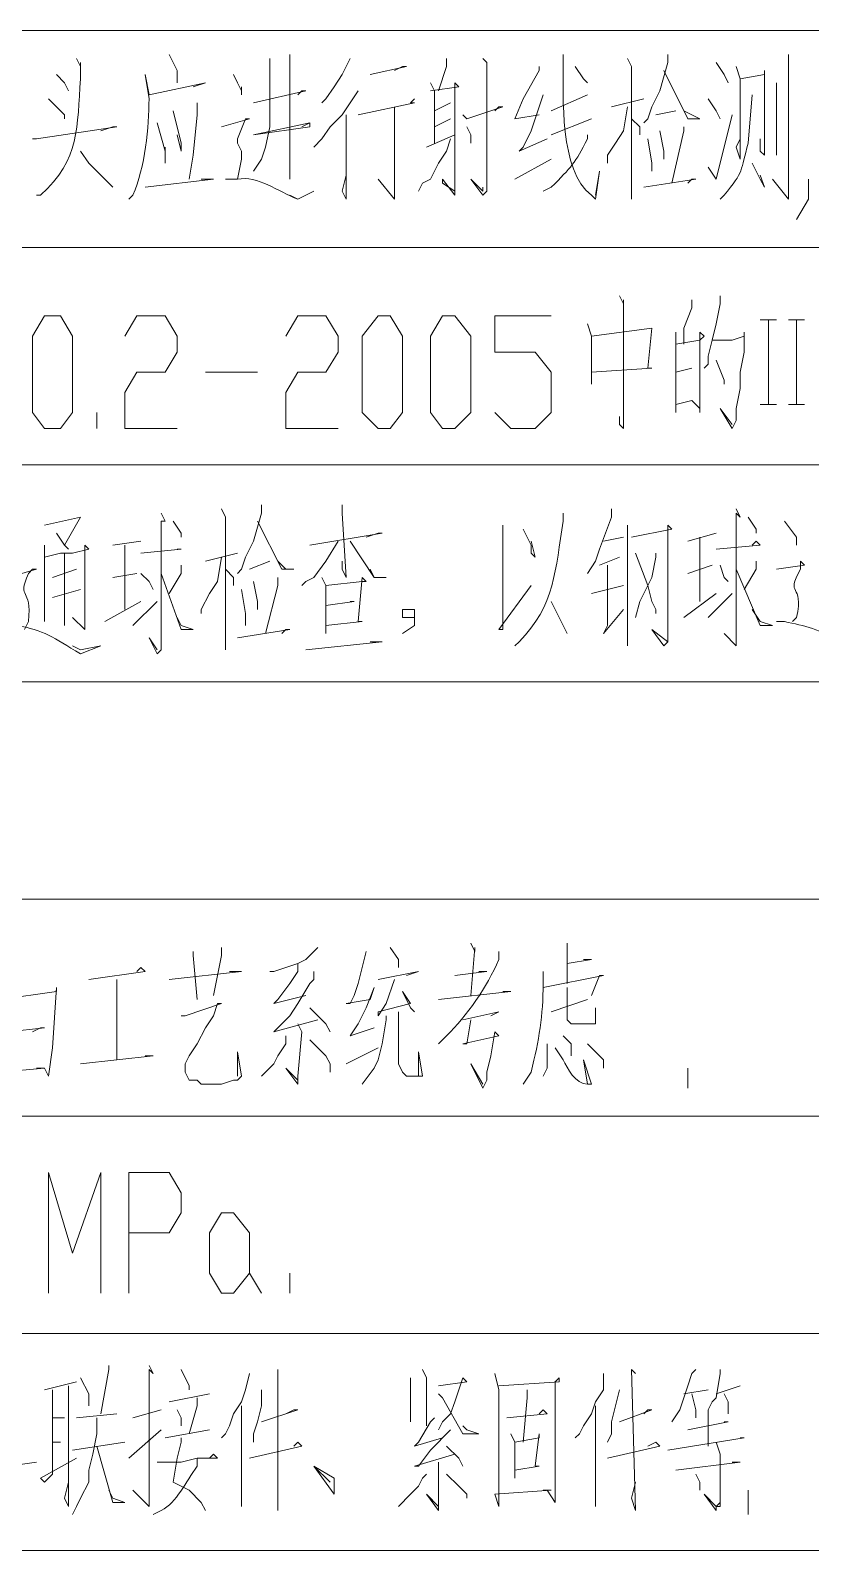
# Model space of a CAD drawing. Header units: millimetres. Extents: x 1435 to 2259, y 1083 to 2249.
# Drawn here: x 2184.6 to 2219.5, y 1760.5 to 1828.6 of the extents above; entities that cross this region are included whole.
import ezdxf

# ---------------------------------------------------------------- set-up
doc = ezdxf.new("R2010")
doc.units = ezdxf.units.MM
doc.layers.add('1', color=7, linetype='Continuous')

msp = doc.modelspace()

# ---------------------------------------------------------------- linework, layer by layer
at = {"layer": '1', "color": 0, "lineweight": 9}
for points in [[(2240.665, 1828.579), (2074.345, 1828.579)], [(2190.805, 1827.499), (2191.165, 1826.779), (2191.165, 1826.239)], [(2195.305, 1827.319), (2195.305, 1824.259), (2195.125, 1823.359), (2194.945, 1822.819), (2194.585, 1822.279)], [(2196.205, 1827.499), (2196.205, 1827.139), (2196.205, 1822.279), (2196.205, 1821.919), (2196.205, 1822.279), (2196.205, 1822.639)], [(2198.905, 1827.319), (2198.545, 1826.599), (2198.185, 1826.059), (2197.825, 1825.519), (2197.645, 1825.339)], [(2199.805, 1826.599), (2201.425, 1826.959), (2201.245, 1826.959), (2200.885, 1826.779)], [(2203.225, 1827.319), (2203.225, 1826.959), (2202.865, 1825.879)], [(2204.845, 1827.319), (2205.025, 1827.139), (2205.025, 1821.739), (2205.025, 1821.379), (2204.845, 1821.199), (2204.845, 1821.199), (2204.305, 1821.919), (2204.845, 1821.379), (2204.845, 1821.559)], [(2207.365, 1826.959), (2207.365, 1826.779), (2206.645, 1825.519), (2206.285, 1824.619), (2207.365, 1824.799)], [(2209.525, 1826.239), (2209.345, 1826.419), (2208.985, 1826.959)], [(2211.325, 1827.319), (2211.505, 1826.959), (2211.505, 1826.779), (2211.505, 1821.379), (2211.505, 1821.019), (2211.505, 1821.379), (2211.505, 1821.919)], [(2213.125, 1827.499), (2213.125, 1827.139), (2212.765, 1825.879), (2212.405, 1825.159), (2212.225, 1824.619), (2212.045, 1824.439)], [(2215.285, 1827.139), (2215.645, 1826.599), (2215.825, 1826.239)], [(2216.185, 1826.959), (2216.365, 1826.419), (2216.365, 1824.799), (2216.365, 1823.539), (2216.365, 1822.819), (2216.185, 1823.359), (2216.365, 1823.719)], [(2218.525, 1827.499), (2218.525, 1826.959), (2218.525, 1821.559), (2218.525, 1821.019), (2217.805, 1821.919)], [(2185.765, 1826.599), (2185.765, 1826.599), (2186.125, 1826.239), (2186.305, 1825.879)], [(2193.685, 1826.599), (2193.865, 1826.239), (2194.045, 1825.879)], [(2202.505, 1826.239), (2202.685, 1825.879), (2202.685, 1823.539)], [(2202.505, 1825.879), (2203.765, 1826.059), (2203.585, 1826.239), (2203.585, 1821.559), (2203.585, 1821.379), (2203.585, 1821.199), (2203.045, 1821.919), (2203.045, 1821.739), (2203.585, 1821.379)], [(2212.945, 1826.779), (2214.025, 1824.619), (2214.565, 1824.619), (2214.205, 1824.799), (2213.845, 1824.979)], [(2216.365, 1826.419), (2217.445, 1826.599), (2217.445, 1826.779), (2217.445, 1822.999), (2217.265, 1823.179), (2217.265, 1823.719)], [(2217.985, 1826.239), (2217.985, 1822.999), (2217.985, 1823.899)], [(2185.405, 1825.519), (2185.765, 1825.159), (2186.125, 1824.799), (2186.125, 1824.619)], [(2194.045, 1826.059), (2194.045, 1825.699)], [(2194.585, 1825.339), (2196.925, 1825.879), (2196.745, 1825.879), (2196.565, 1825.699)], [(2194.585, 1825.339), (2196.925, 1825.879), (2196.745, 1825.879), (2196.745, 1825.879), (2196.565, 1825.699)], [(2199.265, 1825.879), (2198.905, 1825.339), (2198.545, 1824.799), (2198.005, 1824.259), (2197.645, 1823.719), (2197.285, 1823.359)], [(2199.265, 1824.799), (2201.785, 1825.339), (2201.605, 1825.339), (2201.785, 1825.519), (2201.605, 1825.339)], [(2207.545, 1825.699), (2207.005, 1824.079), (2206.645, 1823.359), (2206.465, 1823.179), (2207.725, 1823.719)], [(2207.905, 1824.979), (2209.525, 1825.699)], [(2210.605, 1825.159), (2212.045, 1825.519)], [(2214.925, 1825.519), (2215.285, 1824.979), (2215.465, 1824.619)], [(2190.985, 1824.979), (2191.345, 1823.539), (2191.345, 1823.179), (2191.165, 1823.899)], [(2192.065, 1825.339), (2192.065, 1824.799), (2191.885, 1822.999), (2191.705, 1821.919)], [(2200.885, 1825.159), (2200.885, 1821.019), (2200.165, 1821.919)], [(2202.685, 1824.979), (2203.405, 1825.339)], [(2203.945, 1824.799), (2204.125, 1824.619), (2204.125, 1824.619), (2205.745, 1825.159), (2205.565, 1825.159), (2205.385, 1824.979)], [(2211.325, 1825.159), (2211.145, 1824.079), (2210.785, 1823.539), (2210.425, 1822.999), (2210.425, 1822.639)], [(2212.585, 1824.799), (2213.485, 1824.979)], [(2184.685, 1823.719), (2184.865, 1823.719), (2184.865, 1823.719), (2188.465, 1824.259), (2188.285, 1824.259), (2187.745, 1824.079)], [(2190.265, 1824.439), (2190.625, 1823.179), (2190.625, 1822.639), (2190.625, 1823.359)], [(2193.145, 1824.259), (2194.405, 1824.619), (2194.225, 1824.619), (2193.865, 1823.719), (2193.865, 1823.719), (2193.865, 1823.539), (2194.045, 1823.179), (2194.045, 1822.999), (2194.045, 1822.819), (2193.865, 1821.919)], [(2194.585, 1823.899), (2197.105, 1824.259), (2197.105, 1824.439), (2196.745, 1824.259)], [(2194.585, 1823.899), (2197.105, 1824.439), (2197.105, 1824.439)], [(2198.725, 1824.799), (2198.725, 1821.019), (2198.545, 1821.379), (2198.725, 1822.099)], [(2203.405, 1824.619), (2202.685, 1824.259)], [(2204.125, 1824.259), (2204.305, 1823.899), (2204.305, 1823.539)], [(2207.905, 1823.899), (2209.705, 1824.619)], [(2211.505, 1824.619), (2211.865, 1824.259), (2211.865, 1823.899)], [(2213.845, 1824.259), (2213.845, 1824.079), (2213.305, 1821.739)], [(2214.925, 1822.459), (2215.285, 1821.919), (2216.005, 1824.799)], [(2203.405, 1823.719), (2203.225, 1823.179), (2202.865, 1822.639), (2202.505, 1821.919), (2202.145, 1821.739), (2201.965, 1821.379)], [(2203.585, 1823.899), (2202.325, 1823.359)], [(2212.225, 1823.719), (2212.405, 1822.639), (2212.405, 1822.279)], [(2212.765, 1824.079), (2212.945, 1823.179), (2212.945, 1822.819)], [(2186.845, 1823.179), (2187.205, 1822.639), (2187.925, 1821.919), (2188.105, 1821.739), (2188.285, 1821.559), (2187.925, 1821.919)], [(2206.285, 1821.919), (2207.905, 1822.819)], [(2216.905, 1822.639), (2217.265, 1821.919), (2217.445, 1821.559), (2217.265, 1822.099)], [(2189.725, 1821.559), (2192.785, 1821.919), (2192.605, 1821.919), (2192.245, 1821.919)], [(2212.045, 1821.559), (2214.385, 1821.919), (2214.205, 1821.919), (2214.025, 1821.739)], [(2219.425, 1821.919), (2219.425, 1821.019), (2218.885, 1820.119)], [(2240.665, 1818.859), (2074.345, 1818.859)], [(2210.965, 1816.699), (2211.145, 1816.339), (2211.145, 1816.519), (2211.145, 1810.759), (2210.965, 1810.939), (2210.965, 1811.299)], [(2215.465, 1816.699), (2215.465, 1816.339), (2215.285, 1815.439), (2215.105, 1814.719), (2214.925, 1813.999), (2214.925, 1813.639), (2214.745, 1813.459)], [(2214.205, 1816.519), (2214.205, 1816.159), (2213.845, 1815.259), (2213.845, 1814.539)], [(2185.225, 1810.759), (2184.685, 1811.479), (2184.685, 1814.899), (2185.225, 1815.799), (2185.945, 1815.799), (2186.485, 1814.899), (2186.485, 1811.479), (2185.945, 1810.759), (2185.225, 1810.759)], [(2188.825, 1814.899), (2189.365, 1815.799), (2190.625, 1815.799), (2191.165, 1814.899), (2191.165, 1814.179), (2190.625, 1813.279), (2189.365, 1813.279), (2188.825, 1812.379), (2188.825, 1810.759), (2191.165, 1810.759)], [(2196.025, 1814.899), (2196.565, 1815.799), (2197.825, 1815.799), (2198.365, 1814.899), (2198.365, 1814.179), (2197.825, 1813.279), (2196.565, 1813.279), (2196.025, 1812.379), (2196.025, 1810.759), (2198.365, 1810.759)], [(2200.165, 1810.759), (2199.445, 1811.479), (2199.445, 1814.899), (2200.165, 1815.799), (2200.705, 1815.799), (2201.245, 1814.899), (2201.245, 1811.479), (2200.705, 1810.759), (2200.165, 1810.759)], [(2203.045, 1810.759), (2202.505, 1811.479), (2202.505, 1814.899), (2203.045, 1815.799), (2203.585, 1815.799), (2204.305, 1814.899), (2204.305, 1811.479), (2203.585, 1810.759), (2203.045, 1810.759)], [(2205.385, 1811.479), (2206.105, 1810.759), (2207.185, 1810.759), (2207.905, 1811.479), (2207.905, 1813.279), (2207.185, 1814.179), (2205.385, 1814.179), (2205.385, 1815.799), (2207.905, 1815.799)], [(2209.525, 1815.439), (2209.705, 1814.899), (2209.705, 1812.739)], [(2217.265, 1815.619), (2217.985, 1815.619)], [(2217.625, 1811.839), (2217.625, 1815.619)], [(2218.525, 1815.619), (2219.245, 1815.619)], [(2218.885, 1811.839), (2218.885, 1815.619)], [(2209.705, 1814.899), (2212.405, 1815.259), (2212.405, 1815.259), (2212.225, 1813.459), (2212.405, 1813.459), (2209.705, 1813.279)], [(2213.485, 1815.079), (2213.485, 1814.539), (2213.485, 1811.479), (2213.485, 1811.839), (2214.205, 1812.019), (2214.565, 1811.659), (2214.565, 1811.479), (2214.565, 1812.919), (2214.565, 1814.719), (2214.565, 1815.079), (2214.745, 1814.899), (2214.565, 1814.719), (2213.485, 1814.539)], [(2215.105, 1814.719), (2215.825, 1814.719), (2216.005, 1814.719), (2216.545, 1814.899), (2216.545, 1814.899), (2216.545, 1815.079), (2216.545, 1814.179), (2216.365, 1813.279), (2216.365, 1812.559), (2216.185, 1811.659), (2216.185, 1811.119), (2216.005, 1810.759), (2215.465, 1811.659), (2216.005, 1810.939)], [(2192.425, 1813.279), (2194.765, 1813.279)], [(2213.485, 1813.279), (2214.205, 1813.459)], [(2215.285, 1813.819), (2215.645, 1812.919), (2215.645, 1812.739)], [(2187.565, 1810.759), (2187.565, 1811.479)], [(2217.265, 1811.839), (2217.985, 1811.839)], [(2218.525, 1811.839), (2219.245, 1811.839)], [(2240.665, 1809.139), (2074.345, 1809.139)], [(2193.145, 1807.159), (2193.325, 1806.799), (2193.325, 1806.619), (2193.325, 1801.219), (2193.325, 1800.859), (2193.325, 1801.219), (2193.325, 1801.759)], [(2194.945, 1807.339), (2194.945, 1806.979), (2194.585, 1805.719), (2194.225, 1804.999), (2194.045, 1804.459), (2193.865, 1804.279)], [(2198.545, 1807.339), (2198.545, 1806.979), (2198.725, 1804.099), (2198.545, 1804.459), (2198.545, 1804.819)], [(2210.605, 1807.159), (2210.605, 1806.799), (2210.065, 1805.359), (2209.885, 1804.819), (2209.525, 1804.279)], [(2216.185, 1807.159), (2216.365, 1806.799), (2216.185, 1806.979), (2216.185, 1801.399), (2216.185, 1801.039), (2216.185, 1801.039), (2215.645, 1801.579), (2216.185, 1801.039)], [(2185.225, 1806.439), (2186.845, 1806.799), (2186.845, 1806.799), (2186.125, 1805.539), (2185.765, 1806.079), (2186.125, 1805.539), (2186.305, 1805.359)], [(2190.445, 1806.979), (2190.625, 1806.619), (2190.445, 1806.619), (2190.445, 1801.219), (2190.445, 1800.859), (2190.265, 1800.679), (2189.905, 1801.399), (2190.265, 1800.859)], [(2190.985, 1806.619), (2191.345, 1806.079), (2191.345, 1805.899)], [(2194.765, 1806.619), (2195.845, 1804.459), (2196.385, 1804.459), (2196.025, 1804.459), (2195.665, 1804.819)], [(2216.725, 1806.799), (2217.085, 1806.259), (2217.085, 1806.079)], [(2218.345, 1806.619), (2218.885, 1805.899), (2218.885, 1805.539)], [(2197.105, 1805.539), (2200.345, 1806.079), (2200.165, 1806.079), (2199.625, 1805.899)], [(2205.745, 1806.439), (2205.745, 1806.259), (2205.745, 1801.759), (2205.565, 1801.759), (2207.005, 1803.739)], [(2206.645, 1806.259), (2207.005, 1805.539), (2207.005, 1805.179), (2207.185, 1804.999), (2207.005, 1805.719)], [(2210.245, 1805.719), (2211.145, 1805.899)], [(2211.325, 1806.439), (2211.325, 1805.899), (2211.325, 1801.039), (2211.325, 1801.399), (2211.325, 1801.939)], [(2211.505, 1805.899), (2213.305, 1806.259), (2213.125, 1806.439), (2213.125, 1806.079), (2213.125, 1801.399), (2213.125, 1801.219), (2212.945, 1801.039), (2212.405, 1801.759), (2213.125, 1801.219)], [(2215.285, 1806.079), (2214.025, 1805.719)], [(2214.565, 1803.019), (2214.565, 1805.899)], [(2185.225, 1805.539), (2185.225, 1804.999), (2185.225, 1802.119), (2185.225, 1802.299), (2185.225, 1802.839)], [(2185.225, 1804.999), (2185.945, 1805.179), (2186.485, 1805.179), (2187.205, 1805.359), (2187.025, 1805.539), (2187.025, 1803.919), (2187.025, 1803.019), (2187.025, 1802.119), (2187.025, 1801.759), (2186.485, 1802.299)], [(2186.125, 1805.179), (2186.125, 1803.739), (2186.125, 1802.659), (2186.125, 1801.939), (2186.125, 1802.299), (2186.125, 1802.839)], [(2189.545, 1805.719), (2188.285, 1805.539)], [(2188.825, 1802.659), (2188.825, 1805.539)], [(2189.545, 1805.179), (2191.345, 1805.359), (2191.165, 1805.359), (2191.165, 1805.359)], [(2192.425, 1804.819), (2193.865, 1805.179)], [(2198.365, 1805.719), (2197.825, 1804.819), (2197.285, 1804.099), (2196.925, 1803.919), (2196.745, 1803.739)], [(2198.905, 1805.719), (2199.985, 1804.099), (2200.525, 1804.099), (2199.985, 1804.099), (2199.805, 1804.459)], [(2211.685, 1805.179), (2212.225, 1803.739), (2212.225, 1803.739), (2212.405, 1803.019), (2212.585, 1802.659), (2212.585, 1802.479)], [(2212.585, 1805.179), (2212.585, 1804.999), (2212.405, 1804.099), (2211.865, 1803.019), (2211.685, 1802.299)], [(2215.285, 1805.359), (2217.265, 1805.539), (2217.085, 1805.719), (2216.905, 1805.539)], [(2185.585, 1804.099), (2186.665, 1804.459)], [(2191.345, 1804.639), (2191.345, 1804.279), (2190.805, 1803.379)], [(2193.145, 1804.999), (2192.965, 1803.919), (2192.605, 1803.379), (2192.245, 1802.659), (2192.245, 1802.479)], [(2193.325, 1804.459), (2193.685, 1804.099), (2193.685, 1803.739)], [(2194.405, 1804.459), (2195.305, 1804.819)], [(2210.965, 1804.999), (2210.065, 1804.639)], [(2210.425, 1804.639), (2210.425, 1801.939), (2210.245, 1801.579), (2211.145, 1802.659)], [(2214.025, 1804.279), (2215.105, 1804.639)], [(2215.465, 1804.639), (2215.645, 1804.099), (2215.825, 1803.919)], [(2216.185, 1804.459), (2217.265, 1801.939), (2217.805, 1801.939), (2217.265, 1802.119), (2216.905, 1802.659)], [(2217.085, 1804.819), (2217.085, 1804.459), (2216.545, 1803.559)], [(2188.285, 1804.099), (2189.365, 1804.279)], [(2189.545, 1804.279), (2189.905, 1803.919), (2190.085, 1803.559)], [(2190.445, 1804.279), (2191.345, 1801.759), (2191.885, 1801.759), (2191.345, 1801.939), (2191.165, 1802.299)], [(2194.585, 1803.919), (2194.765, 1803.019), (2194.765, 1802.659)], [(2195.665, 1804.099), (2195.665, 1803.739), (2195.125, 1801.579)], [(2197.645, 1804.099), (2197.825, 1803.739), (2197.825, 1801.579), (2197.825, 1801.939), (2199.445, 1802.119), (2199.265, 1802.119), (2199.445, 1804.099), (2199.625, 1803.919), (2199.445, 1803.919), (2199.445, 1803.919), (2197.825, 1803.739)], [(2185.585, 1803.199), (2186.845, 1803.559)], [(2194.045, 1803.559), (2194.225, 1802.479), (2194.225, 1801.939)], [(2211.145, 1803.739), (2209.705, 1803.379)], [(2213.845, 1802.299), (2215.285, 1803.379)], [(2214.925, 1802.299), (2216.005, 1803.379)], [(2187.925, 1802.119), (2189.545, 1803.019)], [(2189.185, 1801.939), (2190.265, 1803.019)], [(2197.825, 1802.839), (2199.085, 1803.019), (2198.905, 1803.019), (2198.905, 1803.019)], [(2201.785, 1802.299), (2201.245, 1802.299), (2201.245, 1802.659), (2201.785, 1802.659), (2201.785, 1801.939), (2201.245, 1801.579)], [(2208.625, 1801.579), (2208.445, 1801.939), (2207.905, 1803.019)], [(2193.865, 1801.399), (2196.205, 1801.759), (2196.025, 1801.759), (2195.845, 1801.579)], [(2196.925, 1800.859), (2200.345, 1801.219), (2200.165, 1801.219), (2199.805, 1801.219)], [(2240.665, 1799.419), (2074.345, 1799.419)], [(2240.665, 1789.699), (2074.345, 1789.699)], [(2193.145, 1787.539), (2193.145, 1787.179), (2192.785, 1785.379)], [(2197.465, 1787.539), (2197.285, 1787.359), (2196.925, 1786.999), (2196.565, 1786.819), (2196.025, 1786.639), (2195.485, 1786.459), (2195.305, 1786.459)], [(2200.705, 1787.539), (2201.065, 1786.999), (2201.065, 1786.639)], [(2204.305, 1787.719), (2204.485, 1787.359), (2204.485, 1787.539), (2204.305, 1785.379)], [(2208.625, 1787.719), (2208.625, 1787.359), (2208.625, 1787.539), (2208.625, 1785.919)], [(2191.885, 1787.359), (2191.885, 1787.179), (2192.065, 1785.199)], [(2196.565, 1786.819), (2196.565, 1786.459), (2196.205, 1785.919), (2195.665, 1785.199), (2195.485, 1785.019), (2196.925, 1785.379)], [(2199.625, 1787.359), (2199.445, 1786.639), (2199.265, 1785.919), (2199.085, 1785.379), (2198.905, 1785.019), (2198.725, 1785.019), (2199.805, 1785.199), (2199.985, 1785.739), (2199.625, 1784.839), (2199.265, 1784.119), (2198.905, 1783.579), (2199.985, 1783.939)], [(2208.625, 1786.819), (2209.705, 1786.999), (2209.525, 1786.999), (2209.345, 1786.999)], [(2187.205, 1786.099), (2189.725, 1786.459), (2189.545, 1786.639), (2189.365, 1786.459)], [(2188.465, 1786.099), (2188.465, 1785.739), (2188.465, 1782.499)], [(2190.805, 1786.099), (2194.045, 1786.459), (2193.865, 1786.459), (2193.505, 1786.459)], [(2197.285, 1786.459), (2197.285, 1786.099), (2197.105, 1785.919), (2196.565, 1785.019), (2196.205, 1784.479), (2195.665, 1783.939), (2195.485, 1783.759), (2197.465, 1784.299)], [(2200.165, 1786.099), (2201.965, 1786.459), (2201.965, 1786.459), (2201.425, 1786.279)], [(2200.885, 1786.099), (2200.525, 1785.019), (2200.165, 1784.479), (2200.165, 1784.659), (2201.605, 1785.019), (2201.245, 1785.559), (2201.605, 1784.839), (2201.785, 1784.659)], [(2203.585, 1786.279), (2205.025, 1786.459), (2204.845, 1786.459), (2204.665, 1786.459)], [(2207.545, 1785.739), (2210.245, 1786.279), (2210.065, 1786.279), (2209.705, 1785.379)], [(2183.065, 1785.919), (2183.245, 1785.199), (2183.245, 1781.419), (2183.245, 1781.959), (2185.225, 1782.139), (2185.225, 1782.139), (2184.865, 1782.139), (2185.225, 1782.139), (2185.405, 1781.779), (2185.585, 1783.039), (2185.765, 1785.739), (2185.765, 1785.559), (2183.245, 1785.199)], [(2202.865, 1785.199), (2206.105, 1785.559), (2206.105, 1785.559), (2205.745, 1785.559)], [(2208.625, 1785.739), (2208.625, 1785.559), (2208.625, 1784.659), (2208.625, 1784.299), (2208.805, 1784.119), (2208.805, 1784.119), (2209.165, 1784.119), (2209.345, 1784.119), (2209.885, 1784.119), (2209.885, 1784.839), (2209.885, 1784.119)], [(2191.345, 1784.479), (2191.525, 1784.479), (2193.145, 1785.019), (2192.965, 1785.019), (2192.785, 1784.479), (2192.425, 1783.939), (2192.065, 1783.219), (2191.705, 1782.679), (2191.525, 1782.319), (2191.525, 1782.139), (2191.525, 1781.959), (2191.705, 1781.599), (2192.065, 1781.599), (2192.245, 1781.419), (2192.605, 1781.419), (2193.145, 1781.419), (2193.685, 1781.599), (2193.865, 1781.599), (2194.045, 1781.779), (2193.865, 1782.859), (2193.865, 1781.779)], [(2197.105, 1784.839), (2197.465, 1784.479), (2197.645, 1784.299), (2197.825, 1784.119), (2198.005, 1783.759)], [(2209.525, 1785.199), (2207.905, 1784.659)], [(2196.565, 1784.119), (2196.745, 1783.759), (2196.565, 1781.779), (2196.565, 1781.419), (2196.025, 1782.139), (2196.565, 1781.599)], [(2200.525, 1784.479), (2200.525, 1784.299), (2200.345, 1783.219), (2200.165, 1782.499), (2199.985, 1782.139), (2199.445, 1781.419)], [(2201.065, 1784.659), (2201.065, 1784.479), (2201.065, 1783.219), (2201.065, 1782.319), (2201.245, 1781.959), (2201.425, 1781.779), (2201.965, 1781.779), (2202.145, 1781.779), (2201.965, 1782.859), (2201.965, 1781.779)], [(2203.945, 1784.299), (2205.565, 1784.659), (2205.565, 1784.659), (2205.205, 1784.479)], [(2204.305, 1784.299), (2204.125, 1783.219), (2203.945, 1783.219), (2205.565, 1783.579), (2205.385, 1783.759), (2205.205, 1782.679), (2205.025, 1781.959), (2205.025, 1781.599), (2204.845, 1781.239), (2204.305, 1782.319), (2204.845, 1781.419)], [(2183.605, 1783.759), (2185.225, 1783.939), (2185.045, 1783.939), (2184.685, 1783.759)], [(2196.025, 1783.579), (2196.025, 1783.219), (2195.665, 1782.679), (2195.485, 1782.319), (2194.945, 1781.779)], [(2197.105, 1783.399), (2197.825, 1782.679), (2198.005, 1782.319), (2198.005, 1781.959)], [(2208.445, 1783.579), (2208.805, 1783.219), (2208.805, 1783.039), (2208.805, 1782.679)], [(2186.845, 1782.319), (2190.085, 1782.679), (2190.085, 1782.679), (2189.725, 1782.679)], [(2198.725, 1782.319), (2200.165, 1783.039)], [(2207.725, 1783.219), (2207.725, 1782.679), (2207.725, 1782.139), (2207.545, 1781.779)], [(2209.525, 1783.219), (2210.065, 1782.679), (2210.245, 1782.499), (2210.245, 1782.139)], [(2214.025, 1781.239), (2214.025, 1782.139)], [(2240.665, 1779.979), (2074.345, 1779.979)], [(2185.405, 1772.059), (2185.405, 1777.459), (2186.485, 1773.859), (2187.745, 1777.459), (2187.745, 1772.059)], [(2189.005, 1772.059), (2189.005, 1777.459), (2190.805, 1777.459), (2191.345, 1776.559), (2191.345, 1775.659), (2190.805, 1774.759), (2189.005, 1774.759)], [(2193.685, 1772.059), (2193.145, 1772.059), (2192.605, 1772.959), (2192.605, 1774.759), (2193.145, 1775.659), (2193.685, 1775.659), (2194.405, 1774.759), (2194.405, 1772.959), (2193.685, 1772.059)], [(2194.405, 1772.959), (2194.945, 1772.059)], [(2196.205, 1772.059), (2196.205, 1772.959)], [(2240.665, 1770.259), (2074.345, 1770.259)], [(2188.105, 1768.819), (2188.105, 1768.639), (2187.745, 1766.659)], [(2189.905, 1768.819), (2190.085, 1768.459), (2189.905, 1768.639), (2189.905, 1764.319), (2189.905, 1762.519), (2189.905, 1762.519), (2189.185, 1763.239), (2189.905, 1762.519)], [(2191.345, 1768.639), (2191.705, 1767.919), (2191.705, 1767.739)], [(2194.405, 1768.459), (2194.225, 1767.739), (2194.045, 1767.199), (2193.685, 1766.659), (2193.505, 1766.119), (2193.325, 1765.759), (2193.145, 1765.579)], [(2195.665, 1768.639), (2195.665, 1768.459), (2195.665, 1768.639), (2195.665, 1762.339), (2195.665, 1762.879), (2195.665, 1763.599)], [(2202.145, 1768.639), (2202.325, 1768.279), (2202.325, 1766.119)], [(2205.385, 1768.459), (2205.565, 1767.739), (2205.565, 1762.519), (2205.385, 1763.059), (2207.905, 1763.239), (2207.725, 1763.239), (2207.545, 1763.239)], [(2210.245, 1768.459), (2210.245, 1767.739), (2209.885, 1767.199), (2209.705, 1766.659), (2209.345, 1766.119), (2209.165, 1765.759), (2208.985, 1765.579)], [(2211.505, 1768.639), (2211.685, 1768.459), (2211.505, 1768.639), (2211.685, 1762.339), (2211.505, 1762.879), (2211.685, 1763.599)], [(2214.385, 1768.639), (2214.205, 1768.459), (2214.025, 1767.919), (2213.845, 1767.379), (2213.665, 1766.839), (2213.305, 1766.299)], [(2215.465, 1768.639), (2215.465, 1768.459), (2215.285, 1767.379), (2215.105, 1767.199), (2214.925, 1766.839)], [(2185.585, 1767.739), (2185.585, 1763.959), (2185.225, 1763.599), (2185.045, 1763.779), (2186.665, 1764.679)], [(2185.225, 1767.739), (2185.225, 1767.739), (2186.665, 1768.099)], [(2186.305, 1767.919), (2186.305, 1763.779), (2186.305, 1763.059), (2186.305, 1762.519), (2186.125, 1762.879), (2186.305, 1763.599)], [(2186.845, 1768.279), (2187.205, 1767.559), (2187.205, 1767.199), (2187.205, 1767.019)], [(2194.945, 1767.739), (2194.945, 1767.019), (2194.765, 1766.299), (2194.585, 1765.759), (2194.585, 1765.399)], [(2201.605, 1768.279), (2201.605, 1768.099), (2201.605, 1766.299)], [(2202.865, 1767.919), (2204.125, 1768.099), (2203.945, 1768.279), (2203.765, 1767.739), (2203.585, 1767.199), (2203.405, 1766.659), (2203.045, 1766.299), (2202.865, 1765.939)], [(2205.565, 1767.919), (2208.265, 1768.099), (2208.265, 1768.279), (2208.085, 1768.099), (2208.085, 1765.039), (2208.085, 1763.419), (2208.085, 1762.699), (2207.725, 1763.239)], [(2206.825, 1767.739), (2206.825, 1767.379), (2206.645, 1765.399)], [(2210.965, 1767.739), (2210.785, 1767.019), (2210.605, 1766.299), (2210.605, 1765.759), (2210.425, 1765.399)], [(2213.845, 1767.559), (2214.925, 1767.739)], [(2215.285, 1767.559), (2216.365, 1767.919)], [(2190.805, 1767.199), (2192.605, 1767.559)], [(2192.065, 1767.379), (2192.065, 1767.019), (2191.705, 1765.759)], [(2194.045, 1767.019), (2194.045, 1763.959), (2194.045, 1762.519), (2194.045, 1762.699), (2194.045, 1763.239)], [(2202.865, 1767.559), (2203.045, 1767.379), (2203.945, 1765.759), (2204.665, 1765.759), (2204.125, 1765.939), (2203.945, 1766.119)], [(2209.885, 1767.019), (2209.885, 1762.519), (2209.885, 1763.239)], [(2214.205, 1767.559), (2214.385, 1766.839), (2214.385, 1766.839), (2214.385, 1766.479)], [(2215.645, 1767.559), (2215.825, 1767.199), (2215.825, 1766.839), (2215.825, 1766.659)], [(2185.585, 1766.479), (2186.125, 1766.479)], [(2187.565, 1766.479), (2187.565, 1765.759), (2187.385, 1764.859), (2187.205, 1764.139), (2187.205, 1763.599), (2186.845, 1762.879), (2186.665, 1762.519), (2186.665, 1762.519), (2186.485, 1762.159)], [(2186.665, 1766.479), (2188.465, 1766.659)], [(2189.185, 1766.479), (2190.445, 1766.839)], [(2191.165, 1766.839), (2191.345, 1766.479), (2191.345, 1766.119)], [(2194.945, 1766.299), (2196.565, 1766.839), (2196.385, 1766.839), (2196.025, 1766.659)], [(2202.685, 1766.479), (2202.505, 1766.299), (2201.965, 1765.399), (2201.785, 1765.219), (2203.045, 1765.579)], [(2205.925, 1766.479), (2207.725, 1766.659), (2207.545, 1766.839), (2207.365, 1766.659)], [(2210.965, 1766.299), (2212.405, 1766.839), (2212.225, 1766.839), (2212.045, 1766.659)], [(2214.925, 1766.839), (2214.925, 1766.479), (2214.925, 1765.219)], [(2189.005, 1764.679), (2190.445, 1765.939)], [(2190.625, 1765.579), (2192.605, 1765.939)], [(2203.405, 1765.939), (2202.505, 1765.039), (2201.965, 1764.319), (2201.785, 1764.319), (2203.585, 1764.859)], [(2206.105, 1765.759), (2206.285, 1765.399), (2206.285, 1763.779), (2206.285, 1764.139), (2207.365, 1764.319), (2207.185, 1764.319), (2207.365, 1765.759), (2207.365, 1765.579), (2206.285, 1765.399)], [(2214.025, 1765.939), (2215.825, 1766.299), (2215.645, 1766.299), (2215.645, 1766.299)], [(2185.585, 1765.399), (2185.945, 1765.399)], [(2186.485, 1765.039), (2188.825, 1765.399)], [(2187.565, 1765.219), (2188.285, 1762.699), (2188.825, 1762.699)], [(2191.345, 1765.579), (2191.345, 1765.399), (2191.165, 1764.679), (2190.985, 1763.599), (2191.345, 1763.419), (2191.705, 1763.239), (2192.245, 1762.699), (2192.425, 1762.339)], [(2194.405, 1764.679), (2196.745, 1765.219), (2196.565, 1765.399), (2196.385, 1765.219)], [(2203.225, 1765.219), (2203.765, 1764.679), (2203.945, 1764.319)], [(2210.425, 1764.679), (2212.765, 1765.219), (2212.585, 1765.399), (2212.225, 1765.219)], [(2213.125, 1765.039), (2216.545, 1765.579), (2216.545, 1765.579), (2216.365, 1765.579)], [(2215.285, 1765.399), (2215.465, 1764.859), (2215.465, 1762.519), (2215.285, 1762.519), (2215.285, 1762.339), (2214.745, 1763.059), (2215.285, 1762.519), (2215.465, 1762.699)], [(2181.085, 1763.959), (2184.865, 1764.499)], [(2190.265, 1764.499), (2191.345, 1764.499), (2192.065, 1764.679), (2192.965, 1764.679), (2192.785, 1764.859), (2192.605, 1764.679)], [(2198.005, 1763.599), (2197.285, 1764.319), (2198.185, 1763.059), (2198.185, 1763.779), (2197.285, 1764.319)], [(2202.865, 1764.499), (2202.865, 1764.319), (2202.865, 1762.519), (2202.865, 1762.339), (2202.325, 1763.059), (2202.865, 1762.519), (2202.865, 1762.519)], [(2213.485, 1764.139), (2216.365, 1764.499), (2216.185, 1764.499), (2216.005, 1764.499)], [(2202.325, 1763.959), (2202.145, 1763.779), (2201.965, 1763.419), (2201.605, 1763.059), (2201.065, 1762.519)], [(2203.225, 1763.959), (2203.765, 1763.419), (2203.945, 1763.239), (2204.125, 1763.059), (2204.125, 1762.879)], [(2214.385, 1763.959), (2214.565, 1763.599), (2214.565, 1763.239)], [(2188.105, 1763.239), (2188.285, 1762.879), (2188.825, 1762.699)], [(2216.725, 1762.159), (2216.725, 1763.239)], [(2240.665, 1760.539), (2074.345, 1760.539)]]:
    msp.add_lwpolyline(points, dxfattribs=at)
for points, knots in [([(2186.665, 1827.319), (2186.665, 1827.319), (2186.845, 1826.959), (2186.845, 1826.959), (2186.845, 1826.959), (2186.845, 1827.139), (2186.845, 1827.139), (2186.845, 1827.139), (2186.845, 1826.419), (2186.845, 1826.419), (2186.665, 1824.259), (2186.845, 1822.819), (2185.045, 1821.199), (2185.045, 1821.199), (2184.865, 1821.199), (2184.865, 1821.199)], [0, 0, 0, 0, 1, 1, 1, 2, 2, 2, 3, 3, 3, 4, 4, 4, 5, 5, 5, 5]), ([(2208.445, 1827.499), (2208.445, 1827.499), (2208.445, 1827.139), (2208.445, 1827.139), (2208.445, 1825.699), (2208.265, 1822.279), (2209.705, 1821.199), (2209.705, 1821.199), (2209.885, 1821.019), (2209.885, 1821.019), (2209.885, 1821.019), (2210.065, 1822.279), (2210.065, 1822.279), (2210.065, 1822.279), (2209.885, 1821.199), (2209.885, 1821.199)], [0, 0, 0, 0, 1, 1, 1, 2, 2, 2, 3, 3, 3, 4, 4, 4, 5, 5, 5, 5]), ([(2191.885, 1826.059), (2191.885, 1826.059), (2192.425, 1826.239), (2192.425, 1826.239), (2192.425, 1826.239), (2192.425, 1826.239), (2192.425, 1826.239), (2192.425, 1826.239), (2192.425, 1826.239), (2192.425, 1826.239), (2192.425, 1826.239), (2189.905, 1825.699), (2189.905, 1825.699), (2189.905, 1825.699), (2189.725, 1826.599), (2189.725, 1826.599), (2189.725, 1826.599), (2189.905, 1825.519), (2189.905, 1825.519), (2189.905, 1824.259), (2189.725, 1822.459), (2189.185, 1821.199), (2189.185, 1821.199), (2189.005, 1821.019), (2189.005, 1821.019)], [0, 0, 0, 0, 1, 1, 1, 2, 2, 2, 3, 3, 3, 4, 4, 4, 5, 5, 5, 6, 6, 6, 7, 7, 7, 8, 8, 8, 8]), ([(2216.905, 1825.699), (2216.905, 1825.699), (2216.725, 1823.539), (2216.725, 1823.539), (2216.365, 1822.279), (2216.545, 1822.279), (2215.645, 1821.199), (2215.645, 1821.199), (2215.465, 1821.019), (2215.465, 1821.019)], [0, 0, 0, 0, 1, 1, 1, 2, 2, 2, 3, 3, 3, 3]), ([(2209.525, 1823.899), (2209.525, 1823.899), (2209.525, 1823.719), (2209.525, 1823.719), (2208.985, 1822.639), (2208.805, 1822.459), (2207.905, 1821.559), (2207.905, 1821.559), (2207.545, 1821.379), (2207.545, 1821.379)], [0, 0, 0, 0, 1, 1, 1, 2, 2, 2, 3, 3, 3, 3]), ([(2193.325, 1821.919), (2193.325, 1821.919), (2193.865, 1821.919), (2193.865, 1821.919), (2194.765, 1822.099), (2195.665, 1821.379), (2196.565, 1821.019), (2196.565, 1821.019), (2196.565, 1821.019), (2196.565, 1821.019), (2196.565, 1821.019), (2197.285, 1821.379), (2197.285, 1821.379), (2197.285, 1821.379), (2196.565, 1821.019), (2196.565, 1821.019), (2196.565, 1821.019), (2196.205, 1821.199), (2196.205, 1821.199)], [0, 0, 0, 0, 1, 1, 1, 2, 2, 2, 3, 3, 3, 4, 4, 4, 5, 5, 5, 6, 6, 6, 6]), ([(2208.445, 1806.979), (2208.445, 1806.979), (2208.445, 1806.619), (2208.445, 1806.619), (2208.085, 1804.459), (2208.085, 1802.839), (2206.465, 1801.219), (2206.465, 1801.219), (2206.285, 1801.039), (2206.285, 1801.039)], [0, 0, 0, 0, 1, 1, 1, 2, 2, 2, 3, 3, 3, 3]), ([(2183.605, 1804.099), (2183.605, 1804.099), (2184.865, 1804.459), (2184.865, 1804.459), (2184.865, 1804.459), (2184.685, 1804.459), (2184.685, 1804.459), (2184.685, 1804.459), (2184.505, 1804.279), (2184.505, 1804.279), (2183.965, 1803.019), (2184.685, 1803.739), (2184.505, 1802.119), (2184.505, 1802.119), (2184.325, 1801.759), (2184.325, 1801.759)], [0, 0, 0, 0, 1, 1, 1, 2, 2, 2, 3, 3, 3, 4, 4, 4, 5, 5, 5, 5]), ([(2217.985, 1804.459), (2217.985, 1804.459), (2219.245, 1804.639), (2219.245, 1804.639), (2219.245, 1804.639), (2219.065, 1804.819), (2219.065, 1804.819), (2219.065, 1804.819), (2219.065, 1804.459), (2219.065, 1804.459), (2218.345, 1803.199), (2219.245, 1803.919), (2218.885, 1802.299), (2218.885, 1802.299), (2218.705, 1802.119), (2218.705, 1802.119)], [0, 0, 0, 0, 1, 1, 1, 2, 2, 2, 3, 3, 3, 4, 4, 4, 5, 5, 5, 5]), ([(2183.605, 1801.759), (2183.605, 1801.759), (2183.965, 1801.939), (2183.965, 1801.939), (2185.225, 1801.759), (2185.585, 1801.399), (2186.845, 1800.679), (2186.845, 1800.679), (2187.745, 1801.039), (2187.745, 1801.039), (2187.745, 1801.039), (2186.845, 1800.859), (2186.845, 1800.859), (2186.845, 1800.859), (2186.485, 1801.039), (2186.485, 1801.039)], [0, 0, 0, 0, 1, 1, 1, 2, 2, 2, 3, 3, 3, 4, 4, 4, 5, 5, 5, 5]), ([(2217.985, 1802.119), (2217.985, 1802.119), (2218.345, 1802.119), (2218.345, 1802.119), (2219.245, 1801.939), (2219.965, 1801.759), (2220.865, 1801.219), (2220.865, 1801.219), (2221.405, 1801.039), (2221.405, 1801.039), (2221.405, 1801.039), (2222.125, 1801.399), (2222.125, 1801.399), (2222.125, 1801.399), (2221.405, 1801.039), (2221.405, 1801.039), (2221.405, 1801.039), (2220.865, 1801.219), (2220.865, 1801.219)], [0, 0, 0, 0, 1, 1, 1, 2, 2, 2, 3, 3, 3, 4, 4, 4, 5, 5, 5, 6, 6, 6, 6]), ([(2205.565, 1787.359), (2205.565, 1787.359), (2205.565, 1786.999), (2205.565, 1786.999), (2205.025, 1785.739), (2204.125, 1784.479), (2203.225, 1783.579), (2203.225, 1783.579), (2202.865, 1783.219), (2202.865, 1783.219)], [0, 0, 0, 0, 1, 1, 1, 2, 2, 2, 3, 3, 3, 3]), ([(2207.545, 1786.459), (2207.545, 1786.459), (2207.545, 1785.919), (2207.545, 1785.919), (2207.545, 1784.479), (2207.365, 1783.399), (2207.005, 1781.959), (2207.005, 1781.959), (2206.645, 1781.419), (2206.645, 1781.419)], [0, 0, 0, 0, 1, 1, 1, 2, 2, 2, 3, 3, 3, 3]), ([(2208.085, 1783.039), (2208.085, 1783.039), (2208.445, 1782.499), (2208.445, 1782.499), (2208.625, 1782.139), (2208.985, 1781.419), (2209.525, 1781.419), (2209.525, 1781.419), (2209.705, 1781.419), (2209.705, 1781.419), (2209.705, 1781.419), (2209.345, 1782.499), (2209.345, 1782.499), (2209.345, 1782.499), (2209.525, 1781.419), (2209.525, 1781.419)], [0, 0, 0, 0, 1, 1, 1, 2, 2, 2, 3, 3, 3, 4, 4, 4, 5, 5, 5, 5]), ([(2192.065, 1764.679), (2192.065, 1764.679), (2192.065, 1764.319), (2192.065, 1764.319), (2191.525, 1763.599), (2191.165, 1762.699), (2190.445, 1762.339), (2190.445, 1762.339), (2190.085, 1762.159), (2190.085, 1762.159)], [0, 0, 0, 0, 1, 1, 1, 2, 2, 2, 3, 3, 3, 3])]:
    msp.add_open_spline(points, degree=3, knots=knots, dxfattribs=at)

doc.saveas('drawing.dxf')
